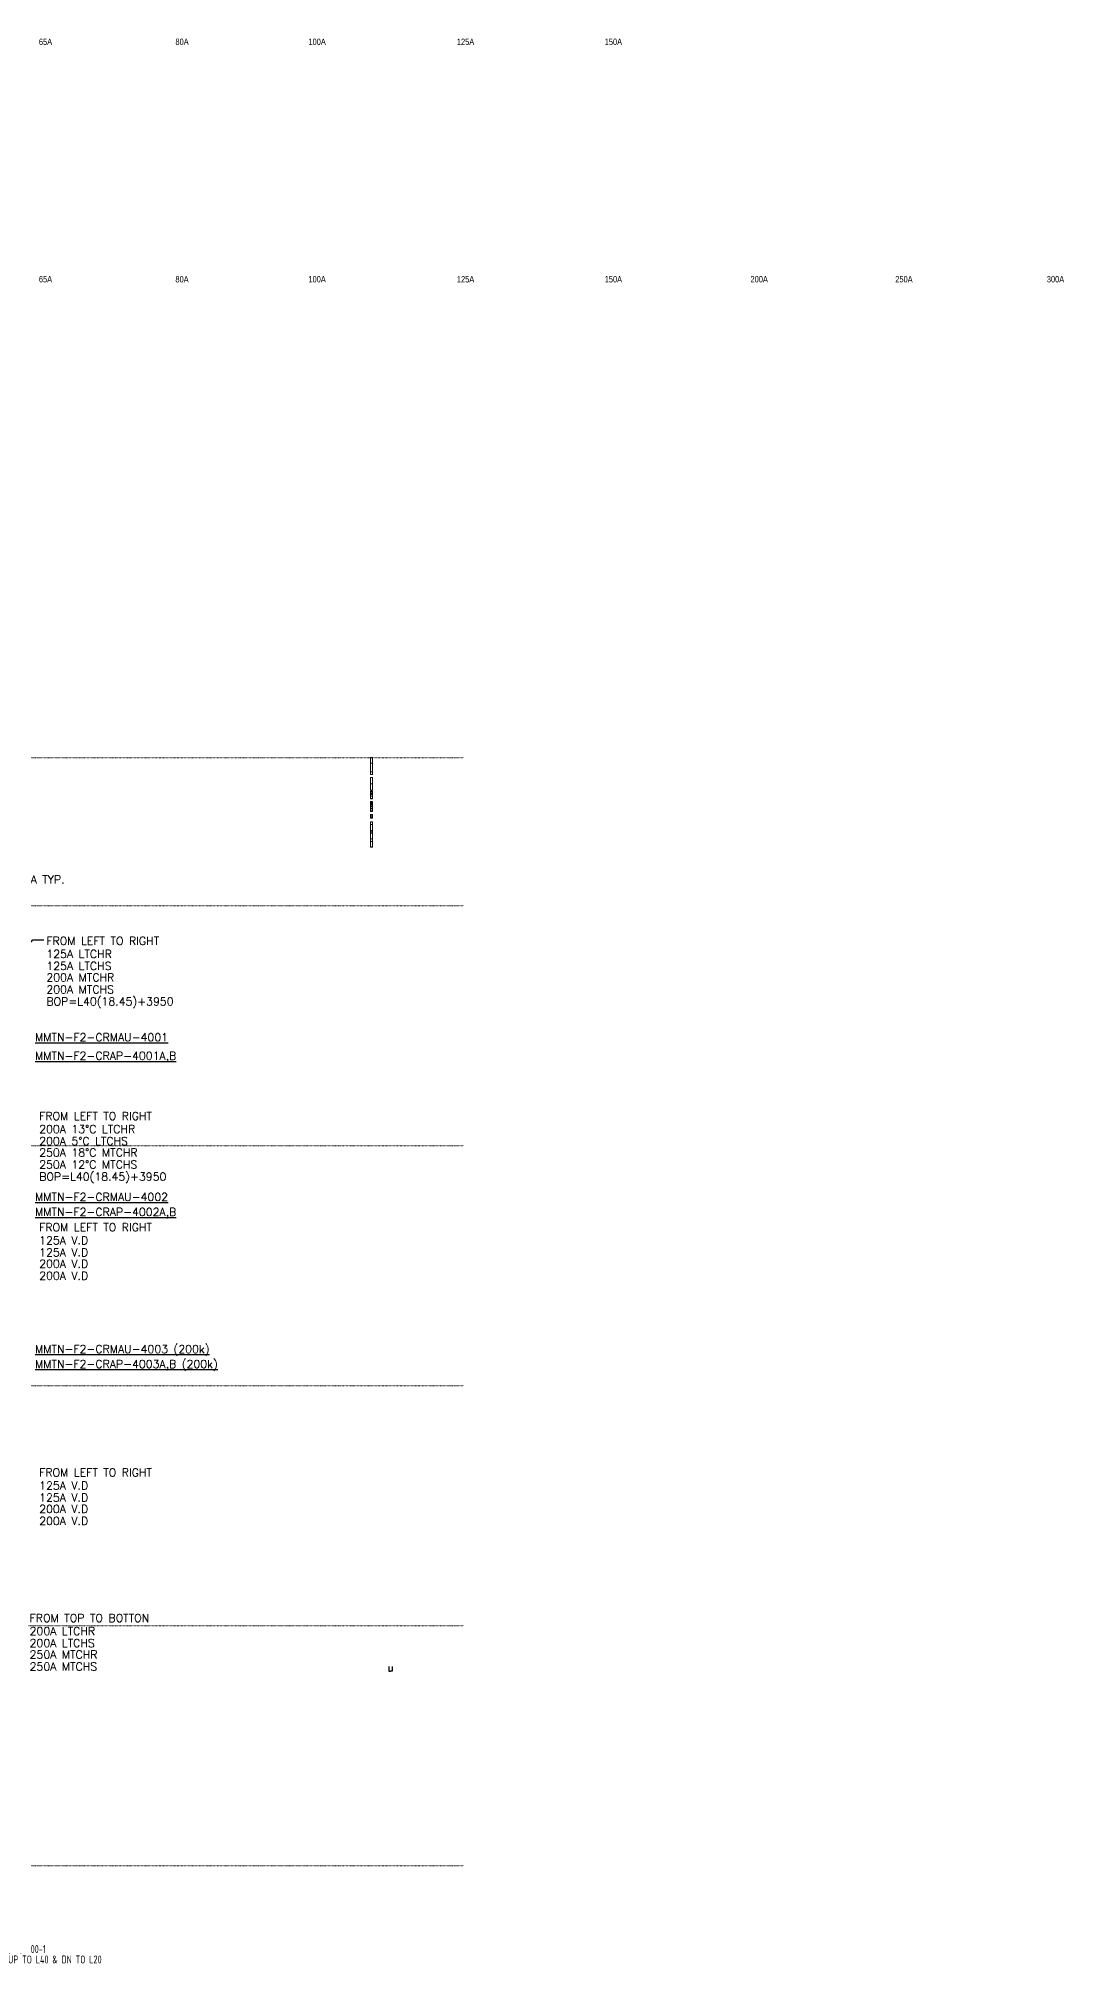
# Model space of a CAD drawing. Extents: x -32000 to 416743, y -254124 to 144214.
# Drawn here: x 264005 to 328083, y 23905 to 144214 of the extents above; entities that cross this region are included whole.
import ezdxf
from ezdxf.enums import TextEntityAlignment as Align

# ---------------------------------------------------------------- set-up
doc = ezdxf.new("R2010")
doc.units = 0
doc.header["$LTSCALE"] = 10
doc.linetypes.add('H12PL4$0$JJP_三點線', pattern=[0.9, 0.3, -0.15, 0, -0.15, 0, -0.15, 0, -0.15])
doc.linetypes.add('XFM7P40ICA$0$H12PL4$0$JJP_三點線', pattern=[0.9, 0.3, -0.15, 0, -0.15, 0, -0.15, 0, -0.15])
for name, color, linetype in [('H12PL4$0$A-WALL-EX', 252, 'Continuous'), ('H12PL4$0$S-GRID', 252, 'Continuous'), ('X-F2-L30-E-CT-LV-50K$0$E-CBL-TXT', 250, 'Continuous'), ('XFM1P40$0$$0$M-PIPE-TEXT-ARROR', 250, 'Continuous'), ('XFM1P40$0$FRAME', 4, 'Continuous'), ('XFM1P40$0$M-PIPE-TEXT', 250, 'Continuous'), ('XFM1Q40$0$TYPE14X10', 7, 'Continuous'), ('XFM7P40ICA$0$H12PL4$0$S-GRID', 252, 'Continuous')]:
    doc.layers.add(name, color=color, linetype=linetype)
doc.styles.add('X-F2-L30-E-CT-LV-50K$0$AA-TXT', font='isocp.shx', dxfattribs={"bigfont": 'chineset.shx'})
doc.styles.add('XFM1P40$0$$0$aa-txt', font='isocp.shx', dxfattribs={"bigfont": 'chineset.shx'})
doc.styles.add('XFM1P40$0$aa-txt', font='simplex.shx', dxfattribs={"width": 0.8, "height": 25, "bigfont": 'chineset.shx'})
doc.styles.add('XFM1P40$0$AU101S01', font='AU101S01.shx', dxfattribs={"bigfont": 'dayus.shx'})
doc.styles.add('XFM1Q40$0$LSP', font='SIMPLEX.shx', dxfattribs={"bigfont": 'chineset.shx'})
doc.styles.add('XFM7P40ICA$0$Standard', font='txt.shx', dxfattribs={"bigfont": 'chineset.shx'})
doc.dimstyles.new('XFM1P40$0$$0$adim-200', dxfattribs={"dimscale": 200, "dimtxt": 0.3, "dimasz": 2.5, "dimexe": 0.1, "dimexo": 0.5, "dimgap": 0.15, "dimtad": 0, "dimdec": 4, "dimzin": 3, "dimdsep": 46, "dimtxsty": 'XFM1P40$0$$0$aa-txt', "dimcen": 2.5, "dimclrd": 256, "dimclre": 256, "dimclrt": 256, "dimadec": 0, "dimazin": 0, "dimtfac": 1, "dimtdec": 4, "dimtmove": 0, "dimatfit": 3, "dimfxl": 1, "dimtolj": 1, "dimtzin": 0, "dimarcsym": 0})
doc.dimstyles.new('XFM7P40ICA$0$Standard', dxfattribs={"dimtxt": 0.18, "dimasz": 0.18, "dimexe": 0.18, "dimexo": 0.0625, "dimgap": 0.09, "dimtad": 0, "dimtih": 1, "dimtoh": 1, "dimdec": 4, "dimzin": 0, "dimdsep": 46, "dimtxsty": 'XFM7P40ICA$0$Standard', "dimcen": 0.09, "dimadec": 0, "dimazin": 0, "dimtfac": 1, "dimtdec": 4, "dimtofl": 0, "dimtmove": 0, "dimatfit": 3, "dimfxl": 1, "dimtolj": 1, "dimtzin": 0, "dimarcsym": 0})

# ---------------------------------------------------------------- blocks, each defined once
blk = doc.blocks.new('H12PL4')
at = {"layer": 'H12PL4$0$A-WALL-EX', "lineweight": 0}
for p, q in [((284764.4, 99281.1), (284780.3, 99281.1)), ((284764.4, 99281.1), (284764.4, 99281)), ((284764.4, 99281), (284764.4, 99280.8)), ((284764.4, 99280.8), (284764.4, 99280.7)), ((284764.4, 99280.7), (284764.4, 99280.6)), ((284764.4, 99280.6), (284785.6, 99280.6)), ((284764.4, 99280.6), (284764.4, 99274)), ((284764.4, 99274), (284764.4, 99267.4)), ((284764.4, 99270.9), (284780.3, 99270.9)), ((284764.4, 99267.4), (284764.4, 99260.9)), ((284764.4, 99260.9), (284764.4, 99254.6)), ((284764.4, 99254.6), (284785.6, 99254.6)), ((284764.4, 99254.6), (284764.4, 99210.1)), ((284764.4, 99210.1), (284764.4, 99165.7)), ((284764.4, 99165.7), (284764.4, 99121.3)), ((284764.4, 99121.3), (284764.4, 99076.9)), ((284764.4, 99076.9), (284764.4, 99032.4)), ((284764.4, 99032.4), (284764.4, 98988)), ((284764.4, 98988), (284764.4, 98953)), ((284764.4, 98953), (284764.4, 98936.2)), ((284764.4, 98936.2), (284764.4, 98933.5)), ((284891.7, 98933.5), (284764.4, 98933.5)), ((284764.4, 98933.5), (284764.4, 98933)), ((284891.7, 98933.3), (284764.4, 98933.3)), ((284764.4, 98933), (284764.4, 98931.3)), ((284764.4, 98931.3), (284764.4, 98928.6)), ((284764.4, 98928.6), (284764.4, 98923.8)), ((284764.4, 98923.8), (284764.4, 98916)), ((284764.4, 98916), (284764.4, 98903.7)), ((284764.4, 98903.7), (284764.4, 98886.9)), ((284764.4, 98886.9), (284764.4, 98865.1)), ((284764.4, 98865.1), (284764.4, 98838.3)), ((284764.4, 98838.3), (284764.4, 98806.3)), ((284764.4, 98806.3), (284764.4, 98768.9)), ((284764.4, 98768.9), (284764.4, 98728.3)), ((284764.4, 98728.3), (284764.4, 98681.2)), ((284764.4, 98681.2), (284764.4, 98637.5)), ((284796.2, 99281.1), (284780.3, 99281.1)), ((284796.2, 99270.9), (284780.3, 99270.9)), ((284806.8, 99280.6), (284785.6, 99280.6)), ((284806.8, 99254.6), (284785.6, 99254.6)), ((284812.1, 99281.1), (284796.2, 99281.1)), ((284812.1, 99270.9), (284796.2, 99270.9)), ((284828, 99280.6), (284806.8, 99280.6)), ((284828, 99254.6), (284806.8, 99254.6)), ((284828, 99281.1), (284812.1, 99281.1)), ((284828, 99270.9), (284812.1, 99270.9)), ((284828, 99281.1), (284843.9, 99281.1)), ((284828, 99280.6), (284849.2, 99280.6)), ((284843.9, 99270.9), (284828, 99270.9)), ((284828, 99254.6), (284849.2, 99254.6)), ((284859.9, 99281.1), (284843.9, 99281.1)), ((284859.9, 99270.9), (284843.9, 99270.9)), ((284870.5, 99280.6), (284849.2, 99280.6)), ((284870.5, 99254.6), (284849.2, 99254.6)), ((284875.8, 99281.1), (284859.9, 99281.1)), ((284875.8, 99270.9), (284859.9, 99270.9)), ((284891.7, 99280.6), (284870.5, 99280.6)), ((284891.7, 99254.6), (284870.5, 99254.6)), ((284891.7, 99281.1), (284875.8, 99281.1)), ((284891.7, 99270.9), (284875.8, 99270.9)), ((284891.7, 99281.1), (284891.7, 99281)), ((284891.7, 99281), (284891.7, 99280.8)), ((284891.7, 99280.8), (284891.7, 99280.7)), ((284891.7, 99280.7), (284891.7, 99280.6)), ((284891.7, 99280.6), (284891.7, 99274)), ((284891.7, 99274), (284891.7, 99267.4)), ((284891.7, 99267.4), (284891.7, 99260.9)), ((284891.7, 99260.9), (284891.7, 99254.6)), ((284891.7, 99076.9), (284891.7, 99254.6)), ((284891.7, 99254.6), (284891.7, 99210.1)), ((284891.7, 99210.1), (284891.7, 99165.7)), ((284891.7, 99165.7), (284891.7, 99121.3)), ((284891.7, 99121.3), (284891.7, 99076.9)), ((284891.7, 99076.9), (284891.7, 99032.4)), ((284891.7, 99032.4), (284891.7, 98988)), ((284891.7, 98988), (284891.7, 98953)), ((284891.7, 98953), (284891.7, 98936.2)), ((284891.7, 98936.2), (284891.7, 98933.5)), ((284891.7, 98933.5), (284891.7, 98933)), ((284891.7, 98933), (284891.7, 98931.3)), ((284891.7, 98931.3), (284891.7, 98928.6)), ((284891.7, 98928.6), (284891.7, 98923.8)), ((284891.7, 98924.3), (284891.7, 98928.1)), ((284891.7, 98923.8), (284891.7, 98916)), ((284891.7, 98916), (284891.7, 98903.7)), ((284891.7, 98903.7), (284891.7, 98886.9)), ((284891.7, 98886.9), (284891.7, 98865.1)), ((284891.7, 98873.6), (284891.7, 98883.8)), ((284891.7, 98865.1), (284891.7, 98838.3)), ((284891.7, 98850), (284891.7, 98862.4)), ((284891.7, 98838.3), (284891.7, 98806.3)), ((284891.7, 98821.8), (284891.7, 98836.5)), ((284891.7, 98806.3), (284891.7, 98768.9)), ((284891.7, 98788.7), (284891.7, 98805.8)), ((284891.7, 98770.3), (284891.7, 98788.7)), ((284891.7, 98768.9), (284891.7, 98728.3)), ((284891.7, 98729.8), (284891.7, 98750.7)), ((284891.7, 98728.3), (284891.7, 98681.2)), ((284891.7, 98681.2), (284891.7, 98637.5)), ((284891.7, 98643.7), (284891.7, 98675.7)), ((284764.4, 98637.5), (284764.4, 98593.6)), ((284764.4, 98593.6), (284764.4, 98549.6)), ((284764.4, 98549.6), (284764.4, 98505.5)), ((284764.4, 98505.5), (284764.4, 98461.4)), ((284764.4, 98461.4), (284764.4, 98418.2)), ((284764.4, 98418.2), (284764.4, 98377.8)), ((284764.4, 98391.7), (284785.6, 98391.7)), ((284764.4, 98391.7), (284785.6, 98391.7)), ((284891.7, 98390.6), (284764.4, 98390.6)), ((284764.4, 98377.8), (284764.4, 98341.7)), ((284764.4, 98341.7), (284764.4, 98310)), ((284764.4, 98310), (284764.4, 98283.2)), ((284764.4, 98283.2), (284764.4, 98261)), ((284764.4, 98261), (284764.4, 98243.9)), ((284764.4, 98243.9), (284764.4, 98231.6)), ((284764.4, 98231.6), (284764.4, 98223.8)), ((284764.4, 98223.8), (284764.4, 98219.5)), ((284764.4, 98221.1), (284796.2, 98221.1)), ((284764.4, 98219.5), (284764.4, 98218.5)), ((284891.7, 98218.5), (284764.4, 98218.5)), ((284891.7, 98036.3), (284764.4, 98036.3)), ((284764.4, 98036.3), (284764.4, 98035.5)), ((284764.4, 98035.5), (284764.4, 98033.3)), ((284764.4, 98033.3), (284764.4, 98029.5)), ((284764.4, 98029.5), (284764.4, 98024.2)), ((284764.4, 98024.2), (284764.4, 98017.5)), ((284764.4, 98017.5), (284764.4, 98009.2)), ((284764.4, 98009.2), (284764.4, 97999.5)), ((284764.4, 97999.5), (284764.4, 97988.5)), ((284764.4, 97988.5), (284764.4, 97975.7)), ((284764.4, 97975.7), (284764.4, 97961)), ((284764.4, 97961), (284764.4, 97944.6)), ((284764.4, 97944.6), (284764.4, 97926.3)), ((284764.4, 97926.3), (284764.4, 97906.2)), ((284764.4, 97906.2), (284764.4, 97884.6)), ((284764.4, 97884.6), (284764.4, 97861.3)), ((284764.4, 97861.3), (284764.4, 97836.5)), ((284764.4, 97836.5), (284764.4, 97810.1)), ((284764.4, 97810.1), (284764.4, 97782.2)), ((284764.4, 97782.2), (284764.4, 97752.5)), ((284764.4, 97752.5), (284764.4, 97725.6)), ((284764.4, 97725.6), (284764.4, 97697.4)), ((284764.4, 97697.4), (284764.4, 97669.1)), ((284764.4, 97669.1), (284764.4, 97640.6)), ((284764.4, 97640.6), (284764.4, 97611.9)), ((284764.4, 97639.1), (284828, 97639.1)), ((284764.4, 97611.9), (284764.4, 97583.2)), ((284764.4, 97583.2), (284764.4, 97554.6)), ((284764.4, 97554.6), (284764.4, 97525.9)), ((284764.4, 97525.9), (284764.4, 97498.4)), ((284764.4, 97498.4), (284764.4, 97472.1)), ((284764.4, 97472.1), (284764.4, 97446.7)), ((284806.8, 98391.7), (284785.6, 98391.7)), ((284785.6, 98391.7), (284806.8, 98391.7)), ((284828, 98221.1), (284796.2, 98221.1)), ((284828, 98391.7), (284806.8, 98391.7)), ((284828, 98391.7), (284806.8, 98391.7)), ((284828, 98391.7), (284849.2, 98391.7)), ((284828, 98391.7), (284849.2, 98391.7)), ((284859.9, 98221.1), (284828, 98221.1)), ((284891.7, 97639.1), (284828, 97639.1)), ((284870.5, 98391.7), (284849.2, 98391.7)), ((284849.2, 98391.7), (284870.5, 98391.7)), ((284891.7, 98221.1), (284859.9, 98221.1)), ((284891.7, 98391.7), (284870.5, 98391.7)), ((284891.7, 98391.7), (284870.5, 98391.7)), ((284891.7, 98637.5), (284891.7, 98593.6)), ((284891.7, 98593.6), (284891.7, 98549.6)), ((284891.7, 98549.6), (284891.7, 98505.5)), ((284891.7, 98515.2), (284891.7, 98547.4)), ((284891.7, 98505.5), (284891.7, 98461.4)), ((284891.7, 98461.4), (284891.7, 98418.2)), ((284891.7, 98418.2), (284891.7, 98377.8)), ((284891.7, 98379.1), (284891.7, 98413.3)), ((284891.7, 98377.8), (284891.7, 98341.7)), ((284891.7, 98341.7), (284891.7, 98310)), ((284891.7, 98310), (284891.7, 98283.2)), ((284891.7, 98283.2), (284891.7, 98261)), ((284891.7, 98261), (284891.7, 98243.9)), ((284891.7, 98243.9), (284891.7, 98258.3)), ((284891.7, 98232.1), (284891.7, 98243.9)), ((284891.7, 98243.9), (284891.7, 98231.6)), ((284891.7, 98231.6), (284891.7, 98223.8)), ((284891.7, 98223.8), (284891.7, 98219.5)), ((284891.7, 98219.5), (284891.7, 98218.5)), ((284891.7, 98218.5), (284891.7, 98218.5)), ((284891.7, 98036.3), (284891.7, 98035.5)), ((284891.7, 98035.5), (284891.7, 98033.3)), ((284891.7, 98033.3), (284891.7, 98029.5)), ((284891.7, 98029.5), (284891.7, 98024.2)), ((284891.7, 98024.2), (284891.7, 98017.5)), ((284891.7, 98017.5), (284891.7, 98009.2)), ((284891.7, 98009.2), (284891.7, 97999.5)), ((284891.7, 97999.5), (284891.7, 97988.5)), ((284891.7, 97988.5), (284891.7, 97975.7)), ((284891.7, 97975.7), (284891.7, 97961)), ((284891.7, 97961), (284891.7, 97944.6)), ((284891.7, 97944.6), (284891.7, 97926.3)), ((284891.7, 97926.3), (284891.7, 97906.2)), ((284891.7, 97906.2), (284891.7, 97884.6)), ((284891.7, 97884.6), (284891.7, 97861.3)), ((284891.7, 97861.3), (284891.7, 97836.5)), ((284891.7, 97836.5), (284891.7, 97810.1)), ((284891.7, 97810.1), (284891.7, 97782.2)), ((284891.7, 97782.2), (284891.7, 97752.5)), ((284891.7, 97752.5), (284891.7, 97725.6)), ((284891.7, 97725.6), (284891.7, 97697.4)), ((284891.7, 97697.4), (284891.7, 97669.1)), ((284891.7, 97669.1), (284891.7, 97640.6)), ((284891.7, 97640.6), (284891.7, 97611.9)), ((284891.7, 97611.9), (284891.7, 97583.2)), ((284891.7, 97583.2), (284891.7, 97554.6)), ((284891.7, 97554.6), (284891.7, 97525.9)), ((284891.7, 97525.9), (284891.7, 97498.4)), ((284891.7, 97498.4), (284891.7, 97472.1)), ((284891.7, 97472.1), (284891.7, 97446.7)), ((284764.4, 97446.7), (284764.4, 97422.4)), ((284764.4, 97422.4), (284764.4, 97399.5)), ((284764.4, 97399.5), (284764.4, 97378)), ((284764.4, 97378), (284764.4, 97357.9)), ((284764.4, 97357.9), (284764.4, 97339.2)), ((284764.4, 97339.2), (284764.4, 97322)), ((284764.4, 97322), (284764.4, 97306.3)), ((284764.4, 97306.3), (284764.4, 97292.9)), ((284764.4, 97292.9), (284764.4, 97281.2)), ((284764.4, 97281.2), (284764.4, 97269.6)), ((284764.4, 97269.6), (284764.4, 97261.5)), ((284764.4, 97261.5), (284764.4, 97255.1)), ((284764.4, 97255.1), (284764.4, 97250.2)), ((284764.4, 97250.2), (284764.4, 97246.9)), ((284764.4, 97246.9), (284764.4, 97245.1)), ((284764.4, 97245.1), (284764.4, 97244.7)), ((284891.7, 97244.7), (284764.4, 97244.7)), ((284764.4, 97166.8), (284785.6, 97166.8)), ((284764.4, 97166.8), (284764.4, 97161.1)), ((284764.4, 97161.1), (284764.4, 97155.5)), ((284764.4, 97155.5), (284764.4, 97149.7)), ((284764.4, 97149.7), (284764.4, 97144.2)), ((284764.4, 97144.2), (284785.6, 97144.2)), ((284764.4, 97144.2), (284764.4, 97121.3)), ((284764.4, 97098.2), (284764.4, 97121.3)), ((284764.4, 97117.7), (284785.6, 97117.7)), ((284764.4, 97075), (284764.4, 97098.2)), ((284764.4, 97051.6), (284764.4, 97075)), ((284764.4, 97028.1), (284764.4, 97051.6)), ((284764.4, 97031.5), (284785.6, 97031.5)), ((284764.4, 97004.5), (284764.4, 97028.1)), ((284764.4, 96980.9), (284764.4, 97004.5)), ((284764.4, 96957.1), (284764.4, 96980.9)), ((284764.4, 96957.1), (284764.4, 96936.8)), ((284764.4, 96957.1), (284806.8, 96957.1)), ((284764.4, 96917.4), (284764.4, 96936.8)), ((284764.4, 96898), (284764.4, 96917.4)), ((284764.4, 96879.3), (284764.4, 96898)), ((284764.4, 96861.5), (284764.4, 96879.3)), ((284764.4, 96870.6), (284796.2, 96870.6)), ((284764.4, 96867.5), (284782.5, 96867.5)), ((284764.4, 96866.3), (284782.5, 96866.3)), ((284764.4, 96863.8), (284796.2, 96863.8)), ((284764.4, 96863.7), (284796.2, 96863.7)), ((284764.4, 96844.1), (284764.4, 96861.5)), ((284764.4, 96827.5), (284764.4, 96844.1)), ((284764.4, 96811.7), (284764.4, 96827.5)), ((284764.4, 96796.9), (284764.4, 96811.7)), ((284764.4, 96782.9), (284764.4, 96796.9)), ((284764.4, 96769.8), (284764.4, 96782.9)), ((284764.4, 96757.7), (284764.4, 96769.8)), ((284764.4, 96746.5), (284764.4, 96757.7)), ((284764.4, 96736.3), (284764.4, 96746.5)), ((284764.4, 96727.6), (284764.4, 96736.3)), ((284764.4, 96718.7), (284764.4, 96727.6)), ((284764.4, 96718.7), (284764.4, 96710)), ((284764.4, 96718.7), (284796.2, 96718.7)), ((284764.4, 96703.1), (284764.4, 96710)), ((284764.4, 96697.8), (284764.4, 96703.1)), ((284764.4, 96694.1), (284764.4, 96697.8)), ((284764.4, 96697.2), (284785.6, 96697.2)), ((284764.4, 96695.7), (284785.6, 96695.7)), ((284764.4, 96691.7), (284764.4, 96694.1)), ((284764.4, 96690.5), (284764.4, 96691.7)), ((284764.4, 96690.2), (284764.4, 96690.5)), ((284891.7, 96690.3), (284764.4, 96690.3)), ((284764.4, 96690.2), (284796.2, 96690.2)), ((284764.4, 96526.6), (284764.4, 96511.8)), ((284764.4, 96526.6), (284785.6, 96526.6)), ((284764.4, 96511.8), (284764.4, 96509.4)), ((284764.4, 96509.4), (284785.6, 96509.4)), ((284764.4, 96509.4), (284764.4, 96501.6)), ((284764.4, 96501.6), (284764.4, 96493.7)), ((284764.4, 96493.7), (284764.4, 96485.9)), ((284764.4, 96485.9), (284764.4, 96478.4)), ((284764.4, 96478.4), (284785.6, 96478.4)), ((284764.4, 96478.4), (284764.4, 96453.6)), ((284764.4, 96467.7), (284789.8, 96467.7)), ((284764.4, 96456.2), (284785.6, 96456.2)), ((284764.4, 96428.5), (284764.4, 96453.6)), ((284764.4, 96432.6), (284785.6, 96432.6)), ((284764.4, 96403.2), (284764.4, 96428.5)), ((284764.4, 96377.6), (284764.4, 96403.2)), ((284764.4, 96351.9), (284764.4, 96377.6)), ((284764.4, 96359), (284785.6, 96359)), ((284764.4, 96326), (284764.4, 96351.9)), ((284764.4, 96330.6), (284789.8, 96330.6)), ((284764.4, 96299.9), (284764.4, 96326)), ((284764.4, 96273.7), (284764.4, 96299.9)), ((284764.4, 96247.3), (284764.4, 96273.7)), ((284764.4, 96256.3), (284785.6, 96256.3)), ((284800.7, 96867.5), (284782.5, 96867.5)), ((284782.5, 96866.3), (284800.7, 96866.3)), ((284806.8, 97166.8), (284785.6, 97166.8)), ((284806.8, 97144.2), (284785.6, 97144.2)), ((284785.6, 97117.7), (284806.8, 97117.7)), ((284806.8, 97031.5), (284785.6, 97031.5)), ((284785.6, 96697.2), (284806.8, 96697.2)), ((284806.8, 96695.7), (284785.6, 96695.7)), ((284785.6, 96526.6), (284806.8, 96526.6)), ((284806.8, 96509.4), (284785.6, 96509.4)), ((284806.8, 96478.4), (284785.6, 96478.4)), ((284785.6, 96456.2), (284806.8, 96456.2)), ((284806.8, 96432.6), (284785.6, 96432.6)), ((284806.8, 96359), (284785.6, 96359)), ((284806.8, 96256.3), (284785.6, 96256.3)), ((284789.8, 96467.7), (284815.3, 96467.7)), ((284815.3, 96330.6), (284789.8, 96330.6)), ((284828, 96870.6), (284796.2, 96870.6)), ((284828, 96863.8), (284796.2, 96863.8)), ((284828, 96863.7), (284796.2, 96863.7)), ((284828, 96718.7), (284796.2, 96718.7)), ((284828, 96690.2), (284796.2, 96690.2)), ((284818.9, 96867.5), (284800.7, 96867.5)), ((284800.7, 96866.3), (284818.9, 96866.3)), ((284828, 97166.8), (284806.8, 97166.8)), ((284828, 97144.2), (284806.8, 97144.2)), ((284828, 97117.7), (284806.8, 97117.7)), ((284828, 97031.5), (284806.8, 97031.5)), ((284849.2, 96957.1), (284806.8, 96957.1)), ((284828, 96697.2), (284806.8, 96697.2)), ((284828, 96695.7), (284806.8, 96695.7)), ((284828, 96526.6), (284806.8, 96526.6)), ((284828, 96509.4), (284806.8, 96509.4)), ((284828, 96478.4), (284806.8, 96478.4)), ((284828, 96456.2), (284806.8, 96456.2)), ((284828, 96432.6), (284806.8, 96432.6)), ((284828, 96359), (284806.8, 96359)), ((284828, 96256.3), (284806.8, 96256.3)), ((284815.3, 96467.7), (284840.8, 96467.7)), ((284840.8, 96330.6), (284815.3, 96330.6)), ((284837.1, 96867.5), (284818.9, 96867.5)), ((284818.9, 96866.3), (284837.1, 96866.3)), ((284828, 97166.8), (284849.2, 97166.8)), ((284828, 97144.2), (284849.2, 97144.2)), ((284828, 97117.7), (284849.2, 97117.7)), ((284828, 97031.5), (284849.2, 97031.5)), ((284859.9, 96870.6), (284828, 96870.6)), ((284859.9, 96863.8), (284828, 96863.8)), ((284859.9, 96863.7), (284828, 96863.7)), ((284828, 96718.7), (284859.9, 96718.7)), ((284828, 96697.2), (284849.2, 96697.2)), ((284828, 96695.7), (284849.2, 96695.7)), ((284859.9, 96690.2), (284828, 96690.2)), ((284828, 96526.6), (284849.2, 96526.6)), ((284828, 96509.4), (284849.2, 96509.4)), ((284828, 96478.4), (284849.2, 96478.4)), ((284828, 96456.2), (284849.2, 96456.2)), ((284828, 96432.6), (284849.2, 96432.6)), ((284828, 96359), (284849.2, 96359)), ((284828, 96256.3), (284849.2, 96256.3)), ((284855.3, 96867.5), (284837.1, 96867.5)), ((284837.1, 96866.3), (284855.3, 96866.3)), ((284840.8, 96467.7), (284866.2, 96467.7)), ((284866.2, 96330.6), (284840.8, 96330.6)), ((284870.5, 97166.8), (284849.2, 97166.8)), ((284870.5, 97144.2), (284849.2, 97144.2)), ((284849.2, 97117.7), (284870.5, 97117.7)), ((284870.5, 97031.5), (284849.2, 97031.5)), ((284891.7, 96957.1), (284849.2, 96957.1)), ((284849.2, 96697.2), (284870.5, 96697.2)), ((284870.5, 96695.7), (284849.2, 96695.7)), ((284849.2, 96526.6), (284870.5, 96526.6)), ((284870.5, 96509.4), (284849.2, 96509.4)), ((284870.5, 96478.4), (284849.2, 96478.4)), ((284849.2, 96456.2), (284870.5, 96456.2)), ((284870.5, 96432.6), (284849.2, 96432.6)), ((284870.5, 96359), (284849.2, 96359)), ((284870.5, 96256.3), (284849.2, 96256.3)), ((284873.5, 96867.5), (284855.3, 96867.5)), ((284855.3, 96866.3), (284873.5, 96866.3)), ((284891.7, 96870.6), (284859.9, 96870.6)), ((284891.7, 96863.8), (284859.9, 96863.8)), ((284891.7, 96863.7), (284859.9, 96863.7)), ((284891.7, 96718.7), (284859.9, 96718.7)), ((284891.7, 96690.2), (284859.9, 96690.2)), ((284891.7, 96467.7), (284866.2, 96467.7)), ((284891.7, 96330.6), (284866.2, 96330.6)), ((284891.7, 97166.8), (284870.5, 97166.8)), ((284891.7, 97144.2), (284870.5, 97144.2)), ((284891.7, 97117.7), (284870.5, 97117.7)), ((284891.7, 97031.5), (284870.5, 97031.5)), ((284891.7, 96697.2), (284870.5, 96697.2)), ((284891.7, 96695.7), (284870.5, 96695.7)), ((284891.7, 96526.6), (284870.5, 96526.6)), ((284891.7, 96509.4), (284870.5, 96509.4)), ((284891.7, 96478.4), (284870.5, 96478.4)), ((284891.7, 96456.2), (284870.5, 96456.2)), ((284891.7, 96432.6), (284870.5, 96432.6)), ((284891.7, 96359), (284870.5, 96359)), ((284891.7, 96256.3), (284870.5, 96256.3)), ((284891.7, 96867.5), (284873.5, 96867.5)), ((284891.7, 96866.3), (284873.5, 96866.3)), ((284891.7, 97446.7), (284891.7, 97422.4)), ((284891.7, 97422.4), (284891.7, 97399.5)), ((284891.7, 97399.5), (284891.7, 97378)), ((284891.7, 97378), (284891.7, 97357.9)), ((284891.7, 97357.9), (284891.7, 97339.2)), ((284891.7, 97339.2), (284891.7, 97322)), ((284891.7, 97322), (284891.7, 97306.3)), ((284891.7, 97306.3), (284891.7, 97292.9)), ((284891.7, 97292.9), (284891.7, 97281.2)), ((284891.7, 97281.2), (284891.7, 97269.6)), ((284891.7, 97269.6), (284891.7, 97261.5)), ((284891.7, 97261.5), (284891.7, 97255.1)), ((284891.7, 97255.1), (284891.7, 97250.2)), ((284891.7, 97250.2), (284891.7, 97246.9)), ((284891.7, 97246.9), (284891.7, 97245.1)), ((284891.7, 97245.1), (284891.7, 97244.7)), ((284891.7, 97166.8), (284891.7, 97161.1)), ((284891.7, 97166.8), (284891.7, 97161.1)), ((284891.7, 97155.5), (284891.7, 97161.1)), ((284891.7, 97149.7), (284891.7, 97155.5)), ((284891.7, 97144.2), (284891.7, 97149.7)), ((284891.7, 97144.2), (284891.7, 97121.3)), ((284891.7, 97098.2), (284891.7, 97121.3)), ((284891.7, 97075), (284891.7, 97098.2)), ((284891.7, 97074.8), (284891.7, 97075)), ((284891.7, 97051.6), (284891.7, 97075)), ((284891.7, 97028.1), (284891.7, 97051.6)), ((284891.7, 97004.5), (284891.7, 97028.1)), ((284891.7, 97004.5), (284891.7, 97004.5)), ((284891.7, 96980.9), (284891.7, 97004.5)), ((284891.7, 96957.1), (284891.7, 96980.9)), ((284891.7, 96957.1), (284891.7, 96936.8)), ((284891.7, 96917.4), (284891.7, 96936.8)), ((284891.7, 96898), (284891.7, 96917.4)), ((284891.7, 96879.3), (284891.7, 96898)), ((284891.7, 96861.5), (284891.7, 96879.3)), ((284891.7, 96844.1), (284891.7, 96861.5)), ((284891.7, 96827.5), (284891.7, 96844.1)), ((284891.7, 96811.7), (284891.7, 96827.5)), ((284891.7, 96796.9), (284891.7, 96811.7)), ((284891.7, 96782.9), (284891.7, 96796.9)), ((284891.7, 96769.8), (284891.7, 96782.9)), ((284891.7, 96757.7), (284891.7, 96769.8)), ((284891.7, 96746.5), (284891.7, 96757.7)), ((284891.7, 96736.3), (284891.7, 96746.5)), ((284891.7, 96727.6), (284891.7, 96736.3)), ((284891.7, 96718.7), (284891.7, 96727.6)), ((284891.7, 96710.9), (284891.7, 96718.7)), ((284891.7, 96718.7), (284891.7, 96710)), ((284891.7, 96703.1), (284891.7, 96710)), ((284891.7, 96697.8), (284891.7, 96703.1)), ((284891.7, 96694.1), (284891.7, 96697.8)), ((284891.7, 96691.7), (284891.7, 96694.1)), ((284891.7, 96690.5), (284891.7, 96691.7)), ((284891.7, 96690.2), (284891.7, 96690.5)), ((284891.7, 96526.6), (284891.7, 96511.8)), ((284891.7, 96509.4), (284891.7, 96511.8)), ((284891.7, 96509.4), (284891.7, 96501.6)), ((284891.7, 96493.7), (284891.7, 96501.6)), ((284891.7, 96485.9), (284891.7, 96493.7)), ((284891.7, 96478.4), (284891.7, 96485.9)), ((284891.7, 96478.4), (284891.7, 96453.6)), ((284891.7, 96428.5), (284891.7, 96453.6)), ((284891.7, 96403.2), (284891.7, 96428.5)), ((284891.7, 96377.6), (284891.7, 96403.2)), ((284891.7, 96351.9), (284891.7, 96377.6)), ((284891.7, 96326), (284891.7, 96351.9)), ((284891.7, 96299.9), (284891.7, 96326)), ((284891.7, 96273.7), (284891.7, 96299.9)), ((284891.7, 96247.3), (284891.7, 96273.7)), ((284764.4, 96221.3), (284764.4, 96247.3)), ((284764.4, 96194.8), (284764.4, 96221.3)), ((284764.4, 96169.1), (284764.4, 96194.8)), ((284764.4, 96188.7), (284806.8, 96188.7)), ((284764.4, 96144.3), (284764.4, 96169.1)), ((284764.4, 96120.6), (284764.4, 96144.3)), ((284764.4, 96097.3), (284764.4, 96120.6)), ((284764.4, 96075.2), (284764.4, 96097.3)), ((284764.4, 96091.5), (284806.8, 96091.5)), ((284764.4, 96090.7), (284806.8, 96090.7)), ((284764.4, 96054.2), (284764.4, 96075.2)), ((284891.7, 96074.9), (284764.4, 96074.9)), ((284764.4, 96074.8), (284828, 96074.8)), ((284764.4, 96034.5), (284764.4, 96054.2)), ((284764.4, 96015.9), (284764.4, 96034.5)), ((284764.4, 95998.7), (284764.4, 96015.9)), ((284764.4, 95998.8), (284764.4, 95998.7)), ((284764.4, 95982.7), (284764.4, 95998.7)), ((284764.4, 95982.7), (284764.4, 95982.6)), ((284764.4, 95968.1), (284764.4, 95982.7)), ((284764.4, 95955.5), (284764.4, 95968.1)), ((284764.4, 95942.9), (284764.4, 95955.5)), ((284764.4, 95955.1), (284764.4, 95942.9)), ((284764.4, 95944.8), (284806.8, 95944.8)), ((284764.4, 95942.9), (284764.4, 95933)), ((284764.4, 95942.9), (284828, 95942.9)), ((284764.4, 95933), (284764.4, 95924.3)), ((284764.4, 95924), (284764.4, 95933)), ((284764.4, 95916.5), (284764.4, 95924)), ((284764.4, 95910.3), (284764.4, 95916.5)), ((284764.4, 95905.5), (284764.4, 95910.3)), ((284764.4, 95902.2), (284764.4, 95905.5)), ((284764.4, 95900.2), (284764.4, 95902.2)), ((284764.4, 95899.5), (284764.4, 95900.2)), ((284891.7, 95899.6), (284764.4, 95899.6)), ((284891.7, 95899.5), (284764.4, 95899.5)), ((284764.4, 95712), (284764.4, 95712)), ((284764.4, 95711.3), (284764.4, 95712)), ((284764.4, 95712), (284806.8, 95712)), ((284764.4, 95709.6), (284764.4, 95711.3)), ((284764.4, 95706.9), (284764.4, 95709.6)), ((284764.4, 95703.3), (284764.4, 95706.9)), ((284764.4, 95698.7), (284764.4, 95703.3)), ((284764.4, 95693), (284764.4, 95698.7)), ((284764.4, 95686.7), (284764.4, 95693)), ((284764.4, 95688.8), (284764.4, 95688.2)), ((284764.4, 95688.8), (284789.8, 95688.8)), ((284764.4, 95688.2), (284764.4, 95687.6)), ((284764.4, 95687.6), (284764.4, 95687)), ((284764.4, 95687), (284764.4, 95686.3)), ((284764.4, 95679.5), (284764.4, 95686.7)), ((284764.4, 95686.3), (284789.8, 95686.3)), ((284764.4, 95686.3), (284764.4, 95644.1)), ((284764.4, 95671.4), (284764.4, 95679.5)), ((284764.4, 95662.6), (284764.4, 95671.4)), ((284764.4, 95653.3), (284764.4, 95662.6)), ((284764.4, 95643.6), (284764.4, 95653.3)), ((284764.4, 95644.1), (284764.4, 95601.8)), ((284764.4, 95633.6), (284764.4, 95643.6)), ((284764.4, 95623.5), (284764.4, 95633.6)), ((284764.4, 95613.2), (284764.4, 95623.5)), ((284764.4, 95608.1), (284764.4, 95613.2)), ((284764.4, 95602.9), (284764.4, 95608.1)), ((284764.4, 95602.9), (284764.4, 95594.2)), ((284764.4, 95602.9), (284796.2, 95602.9)), ((284764.4, 95601.8), (284764.4, 95559.5)), ((284764.4, 95594.2), (284764.4, 95585.4)), ((284764.4, 95585.4), (284764.4, 95576.6)), ((284764.4, 95576.6), (284764.4, 95568.2)), ((284764.4, 95568.2), (284764.4, 95560.1)), ((284764.4, 95560.1), (284764.4, 95552.4)), ((284764.4, 95517.3), (284764.4, 95559.5)), ((284764.4, 95552.4), (284764.4, 95544.9)), ((284764.4, 95544.9), (284764.4, 95537.7)), ((284764.4, 95537.7), (284764.4, 95531)), ((284764.4, 95531), (284764.4, 95524.6)), ((284764.4, 95524.6), (284764.4, 95518.8)), ((284764.4, 95519.8), (284789.8, 95519.8)), ((284764.4, 95518.8), (284764.4, 95513.5)), ((284764.4, 95517.3), (284789.8, 95517.3)), ((284764.4, 95513.5), (284764.4, 95508.6)), ((284764.4, 95508.6), (284764.4, 95504.3)), ((284764.4, 95504.3), (284764.4, 95500.5)), ((284764.4, 95500.5), (284764.4, 95497.3)), ((284764.4, 95497.3), (284764.4, 95494.6)), ((284764.4, 95494.6), (284764.4, 95492.7)), ((284764.4, 95492.7), (284764.4, 95491.6)), ((284764.4, 95491.6), (284764.4, 95491.4)), ((284764.4, 95491.4), (284796.2, 95491.4)), ((284764.4, 95252.7), (284785.6, 95252.7)), ((284764.4, 95252.7), (284764.4, 95252.7)), ((284764.4, 95252.7), (284764.4, 95252.7)), ((284764.4, 95252.7), (284764.4, 95252.7)), ((284764.4, 95252.7), (284764.4, 95252.7)), ((284764.4, 95252.7), (284785.6, 95252.7)), ((284764.4, 95252.7), (284764.4, 95252.5)), ((284764.4, 95252.5), (284764.4, 95252.4)), ((284764.4, 95252.4), (284764.4, 95252.3)), ((284764.4, 95252.3), (284764.4, 95252.2)), ((284764.4, 95252.2), (284764.4, 95252)), ((284764.4, 95252), (284764.4, 95251.7)), ((284764.4, 95251.7), (284764.4, 95251.2)), ((284764.4, 95251.2), (284764.4, 95250)), ((284764.4, 95250), (284764.4, 95246)), ((284764.4, 95246), (284764.4, 95237.3)), ((284764.4, 95237.3), (284764.4, 95222.7)), ((284764.4, 95222.7), (284764.4, 95201.1)), ((284764.4, 95201.1), (284764.4, 95171.6)), ((284764.4, 95171.6), (284764.4, 95133.1)), ((284764.4, 95133.1), (284764.4, 95087)), ((284764.4, 95087), (284764.4, 95033.1)), ((284764.4, 95080.9), (284785.6, 95080.9)), ((284764.4, 95080.9), (284785.6, 95080.9)), ((284806.8, 95252.7), (284785.6, 95252.7)), ((284806.8, 95252.7), (284785.6, 95252.7)), ((284806.8, 95080.9), (284785.6, 95080.9)), ((284806.8, 95080.9), (284785.6, 95080.9)), ((284789.8, 95688.8), (284815.3, 95688.8)), ((284815.3, 95686.3), (284789.8, 95686.3)), ((284789.8, 95519.8), (284815.3, 95519.8)), ((284789.8, 95517.3), (284815.3, 95517.3)), ((284796.2, 95602.9), (284828, 95602.9)), ((284828, 95491.4), (284796.2, 95491.4)), ((284849.2, 96188.7), (284806.8, 96188.7)), ((284849.2, 96091.5), (284806.8, 96091.5)), ((284849.2, 96090.7), (284806.8, 96090.7)), ((284849.2, 95944.8), (284806.8, 95944.8)), ((284849.2, 95712), (284806.8, 95712)), ((284828, 95252.7), (284806.8, 95252.7)), ((284828, 95252.7), (284806.8, 95252.7)), ((284828, 95080.9), (284806.8, 95080.9)), ((284828, 95080.9), (284806.8, 95080.9)), ((284815.3, 95688.8), (284840.8, 95688.8)), ((284840.8, 95686.3), (284815.3, 95686.3)), ((284815.3, 95519.8), (284840.8, 95519.8)), ((284815.3, 95517.3), (284840.8, 95517.3)), ((284891.7, 96074.8), (284828, 96074.8)), ((284891.7, 95942.9), (284828, 95942.9)), ((284828, 95602.9), (284859.9, 95602.9)), ((284859.9, 95491.4), (284828, 95491.4)), ((284828, 95252.7), (284849.2, 95252.7)), ((284828, 95252.7), (284849.2, 95252.7)), ((284849.2, 95080.9), (284828, 95080.9)), ((284828, 95080.9), (284849.2, 95080.9)), ((284840.8, 95688.8), (284866.2, 95688.8)), ((284866.2, 95686.3), (284840.8, 95686.3)), ((284840.8, 95519.8), (284866.2, 95519.8)), ((284840.8, 95517.3), (284866.2, 95517.3)), ((284891.7, 96188.7), (284849.2, 96188.7)), ((284891.7, 96091.5), (284849.2, 96091.5)), ((284891.7, 96090.7), (284849.2, 96090.7)), ((284891.7, 95944.8), (284849.2, 95944.8)), ((284891.7, 95712), (284849.2, 95712)), ((284870.5, 95252.7), (284849.2, 95252.7)), ((284870.5, 95252.7), (284849.2, 95252.7)), ((284870.5, 95080.9), (284849.2, 95080.9)), ((284870.5, 95080.9), (284849.2, 95080.9)), ((284891.7, 95602.9), (284859.9, 95602.9)), ((284891.7, 95491.4), (284859.9, 95491.4)), ((284891.7, 95688.8), (284866.2, 95688.8)), ((284891.7, 95686.3), (284866.2, 95686.3)), ((284891.7, 95519.8), (284866.2, 95519.8)), ((284891.7, 95517.3), (284866.2, 95517.3)), ((284891.7, 95252.7), (284870.5, 95252.7)), ((284891.7, 95252.7), (284870.5, 95252.7)), ((284891.7, 95080.9), (284870.5, 95080.9)), ((284891.7, 95080.9), (284870.5, 95080.9)), ((284891.7, 96221.3), (284891.7, 96247.3)), ((284891.7, 96194.8), (284891.7, 96221.3)), ((284891.7, 96169.1), (284891.7, 96194.8)), ((284891.7, 96144.3), (284891.7, 96169.1)), ((284891.7, 96120.6), (284891.7, 96144.3)), ((284891.7, 96097.3), (284891.7, 96120.6)), ((284891.7, 96075.2), (284891.7, 96097.3)), ((284891.7, 96054.2), (284891.7, 96075.2)), ((284891.7, 96034.5), (284891.7, 96054.2)), ((284891.7, 96015.9), (284891.7, 96034.5)), ((284891.7, 95998.7), (284891.7, 96015.9)), ((284891.7, 95998.8), (284891.7, 95998.7)), ((284891.7, 95982.7), (284891.7, 95998.7)), ((284891.7, 95982.7), (284891.7, 95982.6)), ((284891.7, 95968.1), (284891.7, 95982.7)), ((284891.7, 95955.5), (284891.7, 95968.1)), ((284891.7, 95942.9), (284891.7, 95955.5)), ((284891.7, 95955.1), (284891.7, 95942.9)), ((284891.7, 95942.9), (284891.7, 95953.8)), ((284891.7, 95942.9), (284891.7, 95933)), ((284891.7, 95933), (284891.7, 95924.3)), ((284891.7, 95924), (284891.7, 95933)), ((284891.7, 95916.5), (284891.7, 95924)), ((284891.7, 95910.3), (284891.7, 95916.5)), ((284891.7, 95905.5), (284891.7, 95910.3)), ((284891.7, 95902.2), (284891.7, 95905.5)), ((284891.7, 95900.2), (284891.7, 95902.2)), ((284891.7, 95899.5), (284891.7, 95900.2)), ((284891.7, 95711.8), (284891.7, 95712)), ((284891.7, 95712), (284891.7, 95712)), ((284891.7, 95711.3), (284891.7, 95712)), ((284891.7, 95709.6), (284891.7, 95711.3)), ((284891.7, 95706.9), (284891.7, 95709.6)), ((284891.7, 95703.3), (284891.7, 95706.9)), ((284891.7, 95698.7), (284891.7, 95703.3)), ((284891.7, 95693), (284891.7, 95698.7)), ((284891.7, 95686.7), (284891.7, 95693)), ((284891.7, 95688.2), (284891.7, 95688.8)), ((284891.7, 95687.6), (284891.7, 95688.2)), ((284891.7, 95687), (284891.7, 95687.6)), ((284891.7, 95686.3), (284891.7, 95687)), ((284891.7, 95679.5), (284891.7, 95686.7)), ((284891.7, 95686.3), (284891.7, 95644.1)), ((284891.7, 95671.4), (284891.7, 95679.5)), ((284891.7, 95662.6), (284891.7, 95671.4)), ((284891.7, 95653.3), (284891.7, 95662.6)), ((284891.7, 95643.6), (284891.7, 95653.3)), ((284891.7, 95601.8), (284891.7, 95644.1)), ((284891.7, 95633.6), (284891.7, 95643.6)), ((284891.7, 95623.5), (284891.7, 95633.6)), ((284891.7, 95613.2), (284891.7, 95623.5)), ((284891.7, 95608.1), (284891.7, 95613.2)), ((284891.7, 95607.8), (284891.7, 95612.7)), ((284891.7, 95602.9), (284891.7, 95608.1)), ((284891.7, 95602.9), (284891.7, 95607.8)), ((284891.7, 95602.9), (284891.7, 95596.6)), ((284891.7, 95602.9), (284891.7, 95594.2)), ((284891.7, 95559.5), (284891.7, 95601.8)), ((284891.7, 95585.4), (284891.7, 95594.2)), ((284891.7, 95576.6), (284891.7, 95585.4)), ((284891.7, 95568.2), (284891.7, 95576.6)), ((284891.7, 95560.1), (284891.7, 95568.2)), ((284891.7, 95552.4), (284891.7, 95560.1)), ((284891.7, 95517.3), (284891.7, 95559.5)), ((284891.7, 95544.9), (284891.7, 95552.4)), ((284891.7, 95546.7), (284891.7, 95551.6)), ((284891.7, 95537.7), (284891.7, 95544.9)), ((284891.7, 95531), (284891.7, 95537.7)), ((284891.7, 95524.6), (284891.7, 95531)), ((284891.7, 95518.8), (284891.7, 95524.6)), ((284891.7, 95513.5), (284891.7, 95518.8)), ((284891.7, 95508.6), (284891.7, 95513.5)), ((284891.7, 95504.3), (284891.7, 95508.6)), ((284891.7, 95500.5), (284891.7, 95504.3)), ((284891.7, 95497.3), (284891.7, 95500.5)), ((284891.7, 95494.6), (284891.7, 95497.3)), ((284891.7, 95492.7), (284891.7, 95494.6)), ((284891.7, 95491.6), (284891.7, 95492.7)), ((284891.7, 95491.4), (284891.7, 95491.6)), ((284891.7, 95252.7), (284891.7, 95252.7)), ((284891.7, 95252.7), (284891.7, 95252.7)), ((284891.7, 95252.7), (284891.7, 95252.7)), ((284891.7, 95252.7), (284891.7, 95252.7)), ((284891.7, 95252.7), (284891.7, 95252.5)), ((284891.7, 95252.5), (284891.7, 95252.4)), ((284891.7, 95252.4), (284891.7, 95252.3)), ((284891.7, 95252.3), (284891.7, 95252.2)), ((284891.7, 95252.2), (284891.7, 95252)), ((284891.7, 95252), (284891.7, 95251.7)), ((284891.7, 95251.7), (284891.7, 95251.2)), ((284891.7, 95251.2), (284891.7, 95250)), ((284891.7, 95250), (284891.7, 95246)), ((284891.7, 95246), (284891.7, 95237.3)), ((284891.7, 95237.3), (284891.7, 95222.7)), ((284891.7, 95223.2), (284891.7, 95233.8)), ((284891.7, 95222.7), (284891.7, 95201.1)), ((284891.7, 95201.1), (284891.7, 95171.6)), ((284891.7, 95171.6), (284891.7, 95133.1)), ((284891.7, 95145.5), (284891.7, 95170.8)), ((284891.7, 95133.1), (284891.7, 95087)), ((284891.7, 95087), (284891.7, 95033.1)), ((284891.7, 95042.5), (284891.7, 95080.8)), ((284764.4, 95033.1), (284764.4, 94980.5)), ((284764.4, 94980.5), (284764.4, 94926.8)), ((284764.4, 94926.8), (284764.4, 94872.7)), ((284764.4, 94872.7), (284764.4, 94818.3)), ((284764.4, 94818.3), (284764.4, 94766.2)), ((284764.4, 94766.2), (284764.4, 94714.5)), ((284764.4, 94722.6), (284796.2, 94722.6)), ((284891.7, 94721.5), (284764.4, 94721.5)), ((284764.4, 94714.5), (284764.4, 94672.2)), ((284764.4, 94672.2), (284764.4, 94636.3)), ((284764.4, 94636.3), (284828, 94636.3)), ((284764.4, 94636.3), (284764.4, 94605.9)), ((284764.4, 94605.9), (284764.4, 94573.6)), ((284764.4, 94573.6), (284764.4, 94538.1)), ((284764.4, 94550.9), (284785.6, 94550.9)), ((284764.4, 94550.8), (284785.6, 94550.8)), ((284764.4, 94538.1), (284764.4, 94498.5)), ((284764.4, 94498.5), (284764.4, 94457.1)), ((284764.4, 94457.1), (284764.4, 94411.9)), ((284764.4, 94411.9), (284764.4, 94369.9)), ((284764.4, 94369.9), (284764.4, 94326.5)), ((284764.4, 94326.5), (284764.4, 94283.2)), ((284764.4, 94283.2), (284764.4, 94240)), ((284764.4, 94240), (284764.4, 94201.1)), ((284764.4, 94201.1), (284764.4, 94163.2)), ((284891.7, 94189.8), (284764.4, 94189.8)), ((284891.7, 94189.3), (284764.4, 94189.3)), ((284764.4, 94163.2), (284764.4, 94130.1)), ((284764.4, 94130.1), (284764.4, 94101)), ((284764.4, 94101), (284764.4, 94076)), ((284764.4, 94076), (284764.4, 94056.1)), ((284764.4, 94056.1), (284764.4, 94039.5)), ((284764.4, 94039.5), (284764.4, 94029.3)), ((284764.4, 94029.3), (284764.4, 94022.7)), ((284764.4, 94022.7), (284764.4, 94019.2)), ((284764.4, 94019.2), (284764.4, 94017.9)), ((284764.4, 94017.9), (284764.4, 94017.7)), ((284891.7, 94017.9), (284764.4, 94017.9)), ((284891.7, 94017.7), (284764.4, 94017.7)), ((284764.4, 94017.7), (284764.4, 94017.6)), ((284764.4, 94017.6), (284764.4, 94014)), ((284764.4, 94014), (284764.4, 93994.6)), ((284764.4, 93994.6), (284764.4, 93957.2)), ((284764.4, 93957.2), (284764.4, 93912)), ((284764.4, 93912), (284764.4, 93868.6)), ((284764.4, 93868.6), (284764.4, 93825.1)), ((284806.8, 94550.9), (284785.6, 94550.9)), ((284806.8, 94550.8), (284785.6, 94550.8)), ((284796.2, 94722.6), (284828, 94722.6)), ((284828, 94550.9), (284806.8, 94550.9)), ((284828, 94550.8), (284806.8, 94550.8)), ((284828, 94722.6), (284859.9, 94722.6)), ((284891.7, 94636.3), (284828, 94636.3)), ((284828, 94550.9), (284849.2, 94550.9)), ((284849.2, 94550.8), (284828, 94550.8)), ((284870.5, 94550.9), (284849.2, 94550.9)), ((284870.5, 94550.8), (284849.2, 94550.8)), ((284891.7, 94722.6), (284859.9, 94722.6)), ((284891.7, 94550.9), (284870.5, 94550.9)), ((284891.7, 94550.8), (284870.5, 94550.8)), ((284891.7, 95033.1), (284891.7, 94980.5)), ((284891.7, 94980.5), (284891.7, 94926.8)), ((284891.7, 94926.8), (284891.7, 94872.7)), ((284891.7, 94885.7), (284891.7, 94925.3)), ((284891.7, 94872.7), (284891.7, 94818.3)), ((284891.7, 94818.3), (284891.7, 94766.2)), ((284891.7, 94766.2), (284891.7, 94806.1)), ((284891.7, 94746.3), (284891.7, 94766.2)), ((284891.7, 94766.2), (284891.7, 94714.5)), ((284891.7, 94727.6), (284891.7, 94746.3)), ((284891.7, 94714.5), (284891.7, 94672.2)), ((284891.7, 94672.2), (284891.7, 94636.3)), ((284891.7, 94636.3), (284891.7, 94663)), ((284891.7, 94636.3), (284891.7, 94605.9)), ((284891.7, 94605.9), (284891.7, 94573.6)), ((284891.7, 94573.6), (284891.7, 94538.1)), ((284891.7, 94547.2), (284891.7, 94567.1)), ((284891.7, 94538.1), (284891.7, 94498.5)), ((284891.7, 94506.3), (284891.7, 94527.3)), ((284891.7, 94498.5), (284891.7, 94457.1)), ((284891.7, 94457.1), (284891.7, 94483.2)), ((284891.7, 94420.7), (284891.7, 94457.1)), ((284891.7, 94457.1), (284891.7, 94411.9)), ((284891.7, 94411.9), (284891.7, 94369.9)), ((284891.7, 94369.9), (284891.7, 94326.5)), ((284891.7, 94326.5), (284891.7, 94283.2)), ((284891.7, 94283.2), (284891.7, 94240)), ((284891.7, 94240), (284891.7, 94201.1)), ((284891.7, 94201.1), (284891.7, 94163.2)), ((284891.7, 94163.2), (284891.7, 94130.1)), ((284891.7, 94130.1), (284891.7, 94101)), ((284891.7, 94101), (284891.7, 94076)), ((284891.7, 94076), (284891.7, 94056.1)), ((284891.7, 94056.1), (284891.7, 94039.5)), ((284891.7, 94039.5), (284891.7, 94029.3)), ((284891.7, 94029.3), (284891.7, 94022.7)), ((284891.7, 94022.7), (284891.7, 94019.2)), ((284891.7, 94019.2), (284891.7, 94017.9)), ((284891.7, 94017.9), (284891.7, 94017.7)), ((284891.7, 94017.6), (284891.7, 94017.8)), ((284891.7, 94017.7), (284891.7, 94017.6)), ((284891.7, 94017.6), (284891.7, 94014)), ((284891.7, 94014), (284891.7, 93994.6)), ((284891.7, 93994.6), (284891.7, 93957.2)), ((284891.7, 93957.2), (284891.7, 93912)), ((284891.7, 93912), (284891.7, 93868.6)), ((284891.7, 93694.8), (284891.7, 93868.6)), ((284891.7, 93868.6), (284891.7, 93825.1)), ((284764.4, 93825.1), (284764.4, 93781.7)), ((284764.4, 93781.7), (284764.4, 93738.2)), ((284764.4, 93738.2), (284764.4, 93694.8)), ((284764.4, 93694.8), (284785.6, 93694.8)), ((284764.4, 93694.8), (284764.4, 93688.9)), ((284764.4, 93688.9), (284764.4, 93683)), ((284764.4, 93683), (284764.4, 93677.2)), ((284764.4, 93677.2), (284764.4, 93671.3)), ((284764.4, 93671.8), (284789.8, 93671.8)), ((284764.4, 93671.3), (284785.6, 93671.3)), ((284806.8, 93694.8), (284785.6, 93694.8)), ((284806.8, 93671.3), (284785.6, 93671.3)), ((284815.3, 93671.8), (284789.8, 93671.8)), ((284828, 93694.8), (284806.8, 93694.8)), ((284828, 93671.3), (284806.8, 93671.3)), ((284840.8, 93671.8), (284815.3, 93671.8)), ((284849.2, 93694.8), (284828, 93694.8)), ((284828, 93671.3), (284849.2, 93671.3)), ((284866.2, 93671.8), (284840.8, 93671.8)), ((284870.5, 93694.8), (284849.2, 93694.8)), ((284870.5, 93671.3), (284849.2, 93671.3)), ((284891.7, 93671.8), (284866.2, 93671.8)), ((284891.7, 93694.8), (284870.5, 93694.8)), ((284891.7, 93671.3), (284870.5, 93671.3)), ((284891.7, 93825.1), (284891.7, 93781.7)), ((284891.7, 93781.7), (284891.7, 93738.2)), ((284891.7, 93738.2), (284891.7, 93694.8)), ((284891.7, 93694.8), (284891.7, 93688.9)), ((284891.7, 93688.9), (284891.7, 93683)), ((284891.7, 93683), (284891.7, 93677.2)), ((284891.7, 93677.2), (284891.7, 93671.3))]:
    blk.add_line(p, q, dxfattribs=at)
at = {"layer": 'H12PL4$0$S-GRID', "linetype": 'H12PL4$0$JJP_三點線', "lineweight": 0}
for p, q in [((-29000, 99250), (289600, 99250)), ((289600, 99250), (290600, 99250)), ((-29000, 90000), (289600, 90000)), ((289600, 90000), (290600, 90000)), ((-29000, 75000), (289600, 75000)), ((289600, 75000), (290600, 75000)), ((-29000, 60000), (289600, 60000)), ((289600, 60000), (290600, 60000)), ((-29000, 45000), (289600, 45000)), ((289600, 45000), (290600, 45000)), ((-29000, 30000), (289600, 30000)), ((289600, 30000), (290600, 30000))]:
    blk.add_line(p, q, dxfattribs=at)
blk = doc.blocks.new('XFM1Q40')
at = {"layer": 'XFM1Q40$0$TYPE14X10', "color": 4, "style": 'XFM1Q40$0$LSP'}
for s, p in [('%%UMMTN-F2-CRMAU-4001', (263789, 81540)), ('%%UMMTN-F2-CRAP-4001A,B', (263789, 80387)), ('%%UMMTN-F2-CRMAU-4002', (263789, 71560)), ('%%UMMTN-F2-CRAP-4002A,B', (263789, 70624)), ('%%UMMTN-F2-CRMAU-4003 (200k)', (263789, 62056)), ('%%UMMTN-F2-CRAP-4003A,B (200k)', (263789, 61120))]:
    blk.add_text(s, height=500, dxfattribs=at).set_placement(p)
blk = doc.blocks.new('X-F2-L30-E-CT-LV-50K')
at = {"layer": 'X-F2-L30-E-CT-LV-50K$0$E-CBL-TXT', "style": 'X-F2-L30-E-CT-LV-50K$0$AA-TXT', "width": 0.7}
for s, p in [('(LV) 400-1', (262112.8, 24804.8)), ('UP TO L40 & DN TO L20', (262112.8, 24154.8))]:
    blk.add_text(s, height=500, dxfattribs=at).set_placement(p, align=Align.MIDDLE_LEFT)
blk = doc.blocks.new('XFM7P40ICA$0$H12PL4')
at = {"layer": 'XFM7P40ICA$0$H12PL4$0$S-GRID', "linetype": 'XFM7P40ICA$0$H12PL4$0$JJP_三點線', "lineweight": 0}
for p, q in [((-29000, 99250), (289600, 99250)), ((289600, 99250), (290600, 99250)), ((-29000, 90000), (289600, 90000)), ((289600, 90000), (290600, 90000)), ((-29000, 75000), (289600, 75000)), ((289600, 75000), (290600, 75000)), ((-29000, 60000), (289600, 60000)), ((289600, 60000), (290600, 60000)), ((-29000, 45000), (289600, 45000)), ((289600, 45000), (290600, 45000)), ((-29000, 30000), (289600, 30000)), ((289600, 30000), (290600, 30000))]:
    blk.add_line(p, q, dxfattribs=at)
blk = doc.blocks.new('*D948')
at = {"color": 0, "lineweight": -2, "transparency": 16777216}
for p, q in [((285913, 42475), (285913, 42184)), ((285913, 42184), (286018, 42184)), ((286123, 42184), (286019, 42184)), ((286123, 42475), (286123, 42184))]:
    blk.add_line(p, q, dxfattribs=at)
at = {"color": 0, "transparency": 16777216}
for points in [[(285913, 42184), (285913, 42184), (285913, 42184)], [(286123, 42184), (286123, 42184), (286123, 42184)]]:
    blk.add_solid(points, dxfattribs=at)
at = {"layer": 'DEFPOINTS', "color": 0, "transparency": 16777216}
for p in [(285913, 42475), (285913, 42184), (286123, 42475)]:
    blk.add_point(p, dxfattribs=at)
at = {"color": 0, "transparency": 16777216, "insert": (286018, 42184), "char_height": 0.18, "attachment_point": 5, "style": 'XFM7P40ICA$0$Standard'}
blk.add_mtext('\\A1;210.0000', dxfattribs=at)
blk = doc.blocks.new('XFM1P40')
at = {"layer": 'XFM1P40$0$FRAME', "style": 'XFM1P40$0$AU101S01', "width": 0.8}
for s, p in [('65A', (264443.3, 144008.6, 0)), ('80A', (272979, 144008.6, 0)), ('100A', (281422.6, 144008.6, 0)), ('125A', (290703.3, 144008.6, 0)), ('150A', (299943.9, 144008.6, 0)), ('65A', (264443.3, 129170.3, 0)), ('80A', (272979, 129170.3, 0)), ('100A', (281422.6, 129170.3, 0)), ('125A', (290703.3, 129170.3, 0)), ('150A', (299943.9, 129170.3, 0)), ('200A', (309060.4, 129170.3, 0)), ('250A', (318109.4, 129170.3, 0)), ('300A', (327584.3, 129170.3, 0))]:
    blk.add_text(s, height=400, dxfattribs=at).set_placement(p, align=Align.MIDDLE)
at = {"layer": 'XFM1P40$0$M-PIPE-TEXT', "style": 'XFM1P40$0$aa-txt'}
for s, p in [('200A TYP.', (262228.4, 91651, 0)), ('FROM LEFT TO RIGHT', (264497.6, 87816.4)), ('125A LTCHR', (264497.6, 86998.8)), ('200A MTCHR', (264497.6, 85535.7)), ('125A LTCHS', (264497.6, 86248.9)), ('200A MTCHS', (264497.6, 84785.7)), ('BOP=L40(18.45)+3950', (264497.6, 84029.9)), ('FROM LEFT TO RIGHT', (264049.7, 76869.6, 0)), ('200A 13%%DC LTCHR', (264049.7, 76052.1, 0)), ('200A 5%%DC LTCHS', (264049.7, 75302.1, 0)), ('250A 18%%DC MTCHR', (264049.7, 74588.9, 0)), ('250A 12%%DC MTCHS', (264049.7, 73839, 0)), ('BOP=L40(18.45)+3950', (264049.7, 73083.1, 0)), ('FROM LEFT TO RIGHT', (264049.7, 69918.1, 0)), ('125A V.D', (264049.7, 69100.6, 0)), ('125A V.D', (264049.7, 68350.6, 0)), ('200A V.D', (264049.7, 67637.4, 0)), ('200A V.D', (264049.7, 66887.5, 0)), ('FROM LEFT TO RIGHT', (264049.7, 54591.4, 0)), ('125A V.D', (264049.7, 53773.9, 0)), ('125A V.D', (264049.7, 53024, 0)), ('200A V.D', (264049.7, 52310.8, 0)), ('200A V.D', (264049.7, 51560.8, 0)), ('FROM TOP TO BOTTON', (263449.7, 45495.3, 0)), ('200A LTCHR', (263449.7, 44677.8, 0)), ('200A LTCHS', (263449.7, 43927.8, 0)), ('250A MTCHR', (263449.7, 43214.6, 0)), ('250A MTCHS', (263449.7, 42464.7, 0))]:
    blk.add_text(s, height=500, dxfattribs=at).set_placement(p, align=Align.MIDDLE_LEFT)
at = {"layer": 'XFM1P40$0$$0$M-PIPE-TEXT-ARROR'}
blk.add_leader([(257246.6, 80099.5), (263643.4, 87883.5), (264329.5, 87883.5)], dimstyle='XFM1P40$0$$0$adim-200', dxfattribs=at)
blk = doc.blocks.new('XFM7P40ICA')
blk.add_blockref('XFM7P40ICA$0$H12PL4', (0, 0))
dim = blk.add_linear_dim(base=(285913.25976, 42183.7279), p1=(286123.25976, 42475), p2=(285913.25976, 42475), dimstyle='XFM7P40ICA$0$Standard')
dim.commit()
dim.dimension.update_dxf_attribs({"geometry": '*D948', "text_midpoint": (286018.25976, 42183.7279)})

msp = doc.modelspace()

# ---------------------------------------------------------------- block references
for name in ['XFM1P40', 'H12PL4', 'XFM7P40ICA', 'X-F2-L30-E-CT-LV-50K', 'XFM1Q40']:
    msp.add_blockref(name, (0, 0))

doc.saveas('drawing.dxf')
